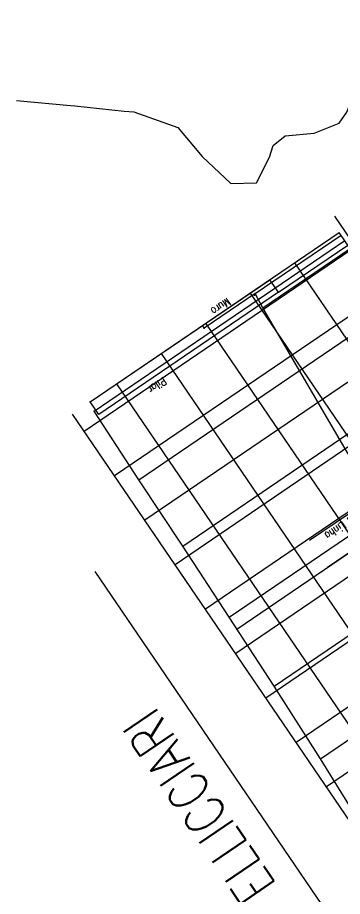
# Model space of a CAD drawing. Header units: metres. Extents: x 298520 to 308411, y 7433745 to 7450750.
# Drawn here: x 308121.96 to 308134.03, y 7433903.44 to 7433936.13 of the extents above; entities that cross this region are included whole.
import ezdxf

# ---------------------------------------------------------------- set-up
doc = ezdxf.new("R2010")
doc.units = ezdxf.units.M
doc.header["$LTSCALE"] = 10
doc.linetypes.add('CONTINUO', pattern=[0])
doc.linetypes.add('TRACO-PONTO', pattern=[9.4, 8, -0.7, 0, -0.7])
doc.layers.get('0').update_dxf_attribs({"color": 45})
for name, color, linetype in [('_PT_SECAO', 45, 'CONTINUO'), ('Curvas de Nivel 1m', 11, 'Continuous'), ('PERFIL_VIADUTO', 45, 'CONTINUO')]:
    doc.layers.add(name, color=color, linetype=linetype)
doc.styles.add('ROMANS', font='romans', dxfattribs={"height": 0.2})
doc.styles.get("Standard").update_dxf_attribs({"font": 'simplex.shx'})

# ---------------------------------------------------------------- blocks, each defined once
blk = doc.blocks.new('SIMB_PONTO')
at = {"color": 0}
blk.add_point((0, 0), dxfattribs=at)
for tag in ['desc:', 'cota:', 'pto:']:
    blk.add_attdef(tag, (0, 0), '', height=1)

msp = doc.modelspace()

# ---------------------------------------------------------------- linework, layer by layer
at = {"layer": 'Curvas de Nivel 1m', "elevation": 707, "flags": 128}
msp.add_lwpolyline([(308121.923, 7433933.05), (308123.921, 7433932.868), (308124.088, 7433932.85), (308125.918, 7433932.649), (308126.279, 7433932.633), (308127.909, 7433932.046), (308128.816, 7433930.961), (308129.883, 7433929.962), (308130.84, 7433929.984), (308131.327, 7433930.936), (308131.455, 7433931.379), (308131.905, 7433931.736), (308132.986, 7433931.834), (308133.913, 7433932.211), (308134.197, 7433932.619), (308134.307, 7433932.896), (308134.923, 7433933.9), (308135.94, 7433934.617), (308136.181, 7433934.876), (308136.284, 7433935.213), (308136.347, 7433936.874)], dxfattribs=at)
at = {"layer": 'PERFIL_VIADUTO', "linetype": 'CONTINUO', "flags": 128}
for points in [[(308157.772, 7433893.44), (308133.746, 7433928.743)], [(308124.659, 7433921.833), (308133.918, 7433928.134)], [(308130.787, 7433925.865), (308133.983, 7433928.04)], [(308156.864, 7433894.418), (308133.918, 7433928.134)], [(308124.801, 7433921.491), (308134.122, 7433927.835)], [(308131.08, 7433925.336), (308134.321, 7433927.542)], [(308131.659, 7433925.912), (308134.237, 7433927.666)], [(308134.359, 7433927.487), (308124.438, 7433920.735)], [(308155.21, 7433893.293), (308132.265, 7433927.009)], [(308131.659, 7433925.912), (308124.978, 7433921.365), (308124.659, 7433921.833), (308131.341, 7433926.38)], [(308135.484, 7433925.833), (308125.564, 7433919.082)], [(308130.787, 7433925.865), (308128.896, 7433924.578), (308128.832, 7433924.672)], [(308153.557, 7433892.168), (308130.612, 7433925.884)], [(308135.288, 7433918.36), (308135.288, 7433918.36), (308134.208, 7433919.967), (308131.08, 7433925.336), (308130.787, 7433925.865)], [(308126.469, 7433918.935), (308135.839, 7433925.312)], [(308151.903, 7433891.043), (308128.958, 7433924.759)], [(308136.609, 7433924.18), (308126.689, 7433917.429)], [(308150.25, 7433889.917), (308127.305, 7433923.633)], [(308128.095, 7433916.472), (308137.499, 7433922.872)], [(308148.597, 7433888.792), (308125.651, 7433922.508)], [(308137.735, 7433922.527), (308127.814, 7433915.775)], [(308146.943, 7433887.667), (308123.998, 7433921.383)], [(308146.673, 7433888.965), (308145.284, 7433890.804), (308143.496, 7433893.337), (308141.758, 7433895.864), (308140.037, 7433898.403), (308138.274, 7433900.943), (308136.545, 7433903.486), (308134.822, 7433905.969), (308133.221, 7433908.55), (308131.497, 7433911.254), (308129.829, 7433913.822), (308128.095, 7433916.472), (308126.469, 7433918.935), (308124.801, 7433921.491)], [(308138.86, 7433920.873), (308128.939, 7433914.122)], [(308129.829, 7433913.822), (308139.281, 7433920.255)], [(308130.113, 7433913.385), (308139.574, 7433919.824)], [(308139.985, 7433919.22), (308130.065, 7433912.468)], [(308131.497, 7433911.254), (308141.003, 7433917.723)], [(308141.11, 7433917.566), (308131.19, 7433910.815)], [(308142.236, 7433915.913), (308132.315, 7433909.161)], [(308133.221, 7433908.55), (308142.807, 7433915.074)], [(308143.361, 7433914.259), (308133.44, 7433907.508)]]:
    msp.add_lwpolyline(points, dxfattribs=at)
at = {"layer": 'PERFIL_VIADUTO', "flags": 128}
for points in [[(308131.659, 7433925.912), (308131.341, 7433926.38)], [(308143.312, 7433888.379), (308124.842, 7433915.52)]]:
    msp.add_lwpolyline(points, dxfattribs=at)
at = {"layer": 'PERFIL_VIADUTO', "linetype": 'TRACO-PONTO', "ltscale": 0.5, "flags": 128}
for points in [[(308135.288, 7433918.36), (308132.807, 7433916.672)], [(308135.954, 7433917.361), (308133.474, 7433915.673)]]:
    msp.add_lwpolyline(points, dxfattribs=at)

# ---------------------------------------------------------------- block references
at = {"layer": '_PT_SECAO', "rotation": 124.2371870888269}
for p, xscale, yscale, zscale in [((308131.341, 7433926.38), 0.2, 0.2, 0.2), ((308131.659, 7433925.912), 0.06, 0.06, 0.06), ((308130.761, 7433925.804), 0.2, 0.2, 0.2), ((308130.787, 7433925.865), 0.06, 0.06, 0.06), ((308131.08, 7433925.336), 0.06, 0.06, 0.06), ((308128.896, 7433924.578), 0.2, 0.2, 0.2), ((308124.659, 7433921.833), 0.2, 0.2, 0.2), ((308124.801, 7433921.491), 0.2, 0.2, 0.2), ((308126.469, 7433918.935), 0.2, 0.2, 0.2), ((308128.095, 7433916.472), 0.2, 0.2, 0.2), ((308129.829, 7433913.822), 0.2, 0.2, 0.2), ((308131.497, 7433911.254), 0.2, 0.2, 0.2), ((308133.221, 7433908.55), 0.2, 0.2, 0.2)]:
    msp.add_blockref('SIMB_PONTO', p, dxfattribs=dict(at, xscale=xscale, yscale=yscale, zscale=zscale))

# ---------------------------------------------------------------- texts
at = {"layer": 'PERFIL_VIADUTO', "style": 'ROMANS', "width": 0.8}
for s, height, rotation, p in [('Muro', 0.3, 214.2372, (308129.747, 7433925.718, 141.756)), ('Pilar', 0.3, 214.2372, (308127.358, 7433922.772, 141.867)), ('Eixo da Linha', 0.3, 214.2372, (308135.168, 7433918.175, 141.994)), ('VIADUTO SPERANDIO PELLICCIARI', 1.5, 124.2372, (308141.732, 7433888.959, 143.39))]:
    msp.add_text(s, height=height, rotation=rotation, dxfattribs=at).set_placement(p)

doc.saveas('drawing.dxf')
